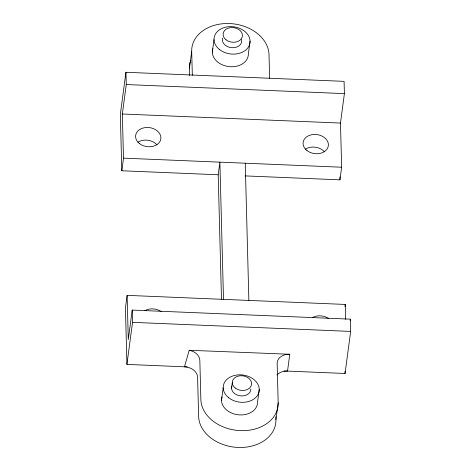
<?xml version="1.0" encoding="UTF-8"?>
<svg xmlns="http://www.w3.org/2000/svg" width="471" height="471" viewBox="0 0 471 471"><rect width="100%" height="100%" fill="white"/><g stroke="black" fill="none" stroke-linecap="round" stroke-linejoin="round"><path stroke-width="0.71" d="M245.026 175.895L339.956 179.84L341.64 167.223L340.474 123.066L344.401 93.617L344.077 81.353L125.945 72.281L120.329 114.341L121.818 170.767L218.203 174.776L219.886 162.159L223.501 299.373M121.818 170.767L123.502 158.15L122.336 113.994L126.269 84.544L125.945 72.281M345.649 319.397L345.255 304.437L127.117 295.364L125.433 307.981L126.923 364.407L187.311 366.921M283.948 370.942L345.055 373.479L350.671 331.419L350.347 319.15L132.21 310.077L128.283 339.526L127.117 295.364M126.923 364.407L132.534 322.347L132.21 310.077M189.642 75.478L189.448 68.207L191.697 51.38A38.81 29.29 7.6 0 1 229.577 23.55A38.81 29.29 7.6 0 1 269.006 54.595L269.642 78.586M212.309 52.24L213.993 39.623M250.072 41.118L248.388 53.741A18.11 13.671 7.6 0 1 228.353 66.511A18.11 13.671 7.6 0 1 212.833 48.707M221.488 400.432L223.172 387.816M231.544 388.163L232.274 382.693M259.25 389.317L257.566 401.934A18.11 13.671 7.6 0 1 237.531 414.71A18.11 13.671 7.6 0 1 222.006 396.906M289.777 354.263L189.212 350.271L184.449 366.803A12.935 9.761 7.6 0 1 197.59 377.153L198.627 416.405A38.81 29.29 7.6 0 0 238.055 447.45A38.81 29.29 7.6 0 0 275.935 419.62L278.184 402.793L277.148 363.541A12.935 9.761 7.6 0 1 289.777 354.263L287.528 371.089A12.935 9.761 7.6 0 0 276.93 375.004M344.972 306.539L345.255 304.437M350.153 320.586L350.347 319.15M126.269 84.544L344.401 93.617M122.336 113.994L340.474 123.066M123.502 158.15L341.64 167.223M132.534 322.347L350.671 331.419M339.879 176.913L339.956 179.84M345.002 371.283L345.055 373.479M275.859 416.711L275.935 419.62M245.25 163.213L248.871 300.427M218.203 174.776L221.488 299.521M191.697 51.38L192.327 75.372M278.184 402.793A38.81 29.29 7.6 0 1 240.304 430.624A38.81 29.29 7.6 0 1 200.87 399.579L199.834 360.327A12.935 9.761 7.6 0 0 189.212 350.271M144.862 310.672A12.717 9.597 7.6 0 1 161.317 311.684M312.338 317.637A12.717 9.597 7.6 0 1 328.793 318.649M305.379 149.189A12.717 9.597 7.6 0 1 324.437 151.792M137.897 142.224A12.717 9.597 7.6 0 1 156.955 144.827M250.872 388.969A9.703 7.324 7.6 0 1 240.139 395.811A9.703 7.324 7.6 0 1 231.826 386.273M241.517 39.487A9.703 7.324 7.6 0 1 231.809 47.706A9.703 7.324 7.6 0 1 222.648 38.074M189.448 68.207A38.81 29.29 7.6 0 1 190.567 60.641M139.475 143.573A12.717 9.597 7.6 0 0 160.546 140.128A12.717 9.597 7.6 0 0 144.727 127.67A12.717 9.597 7.6 0 0 139.475 143.573M306.951 150.537A12.717 9.597 7.6 0 0 328.028 147.093A12.717 9.597 7.6 0 0 312.202 134.635A12.717 9.597 7.6 0 0 306.951 150.537M235.241 388.016A9.703 7.324 7.6 0 0 251.326 385.39A9.703 7.324 7.6 0 0 239.25 375.887A9.703 7.324 7.6 0 0 235.241 388.016M228.712 397.748A18.11 13.671 7.6 0 0 258.726 392.849A18.11 13.671 7.6 0 0 236.189 375.104A18.11 13.671 7.6 0 0 228.712 397.748M226.068 39.823A9.703 7.324 7.6 0 0 242.147 37.197A9.703 7.324 7.6 0 0 230.078 27.689A9.703 7.324 7.6 0 0 226.068 39.823M219.533 49.555A18.11 13.671 7.6 0 0 249.553 44.651A18.11 13.671 7.6 0 0 227.016 26.906A18.11 13.671 7.6 0 0 219.533 49.555"/></g></svg>
